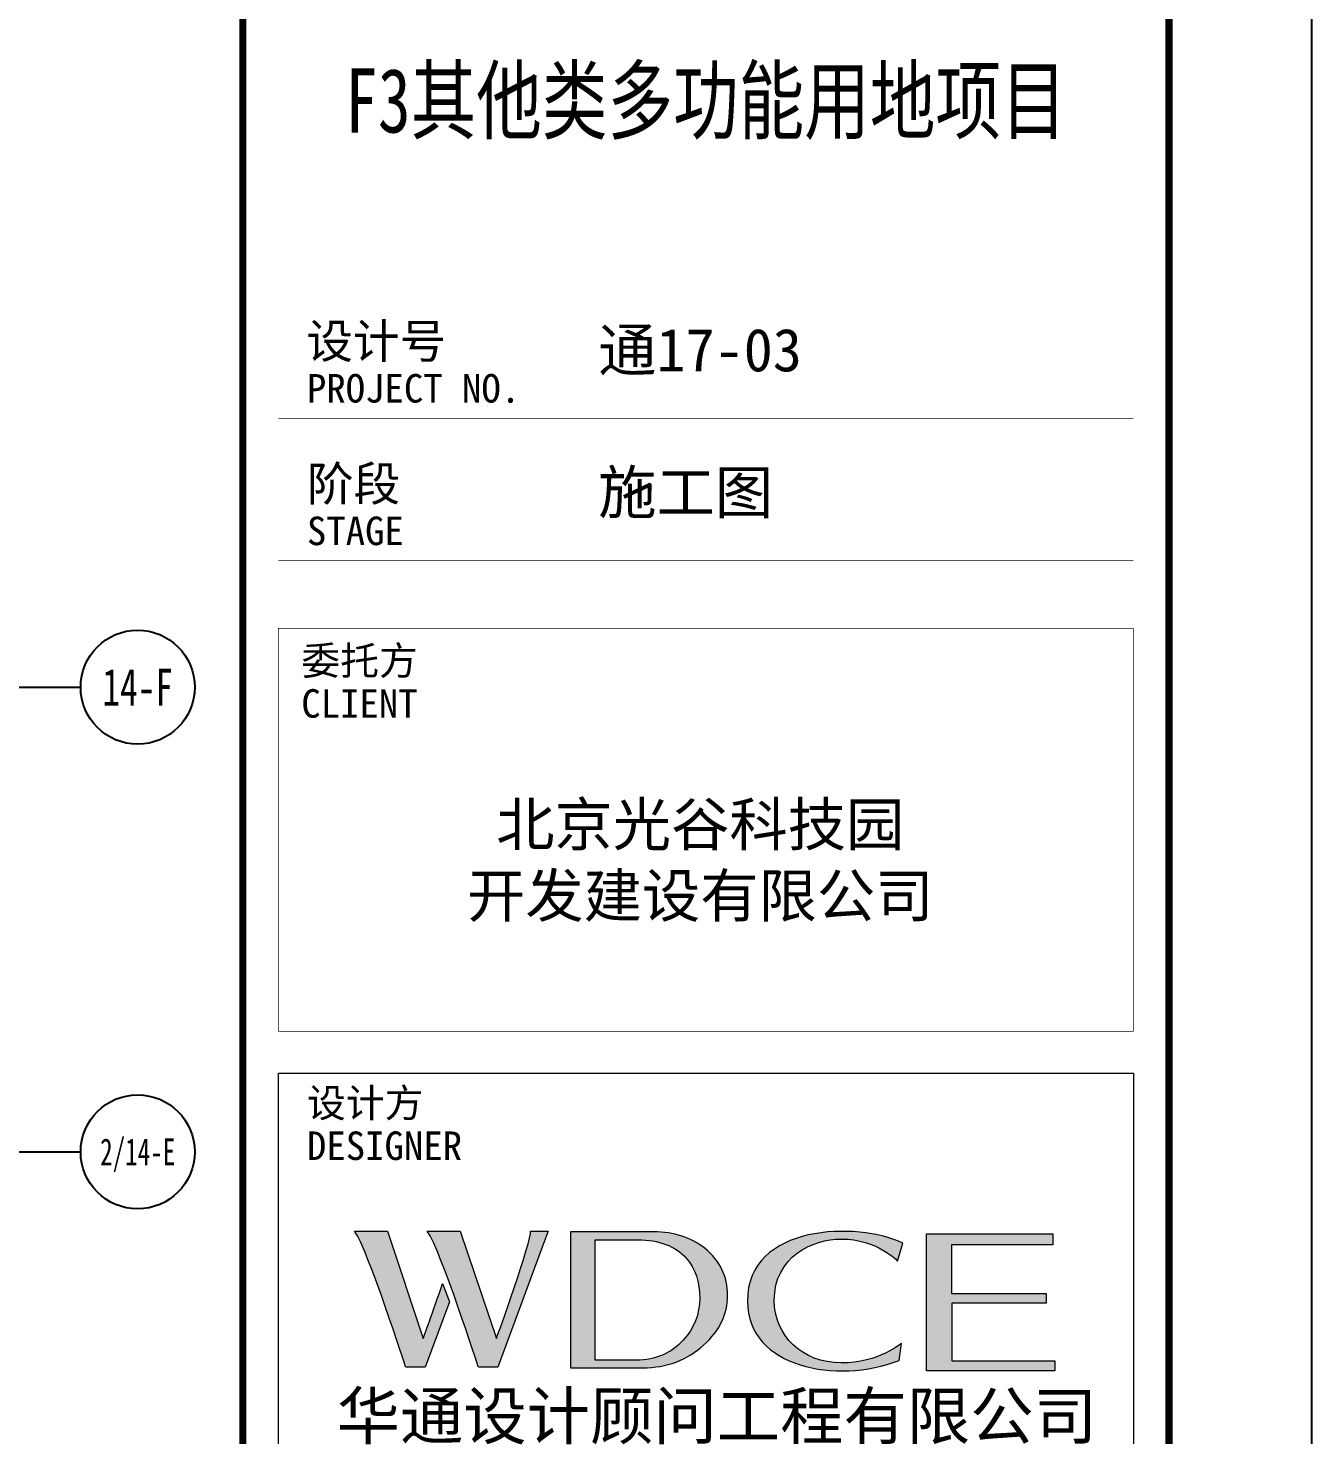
# Model space of a CAD drawing. Extents: x -409435 to 356702, y -107829 to 330904.
# Drawn here: x 125706 to 139220, y 300233 to 315034 of the extents above; entities that cross this region are included whole.
import ezdxf
from ezdxf.enums import TextEntityAlignment as Align
from ezdxf.xclip import XClip

# ---------------------------------------------------------------- set-up
doc = ezdxf.new("R2010")
doc.units = 0
doc.header["$LTSCALE"] = 1000
doc.header["$MEASUREMENT"] = 0
doc.header["$XCLIPFRAME"] = 0
for name, color, linetype in [('104-14# 核心筒$0$01-标注_轴线坐标', 132, 'Continuous'), ('104-14# 核心筒$0$AXIS_TEXT', 7, 'Continuous'), ('AXIS_TEXT', 7, 'Continuous')]:
    doc.layers.add(name, color=color, linetype=linetype)
doc.styles.add('104-14# 核心筒$0$_TCH_AXIS', font='STXIHEI_0.TTF', dxfattribs={"width": 0.8})
doc.styles.add('COMPLEX', font='COMPLEX')
doc.styles.add('图签信息$0$hwxh', font='STXIHEI_0.TTF')
doc.styles.add('图签信息$0$华文细黑', font='STXIHEI_0.TTF', dxfattribs={"height": 10})

# ---------------------------------------------------------------- blocks, each defined once
blk = doc.blocks.new('图框-A1+1-4')
for points, const_width in [([(0, 0), (1051, 0), (1051, 594), (0, 594)], 0.05), ([(976, 584), (25, 584), (25, 10), (976, 10)], 0.5)]:
    blk.add_lwpolyline(points, close=True, dxfattribs=dict(const_width=const_width))
blk = doc.blocks.new('图签信息$0$logo2')
h = blk.add_hatch(color=7)
h.paths.add_polyline_path([(19.021, -7.36), (15.845, -7.36), (15.845, -3.972), (18.974, -3.972), (18.974, -4.243), (16.461, -4.243), (16.461, -5.448), (18.811, -5.448), (18.811, -5.686), (16.474, -5.686), (16.474, -7.116), (19.021, -7.116)])
edge = h.paths.add_edge_path()
edge.add_spline(control_points=[(15.259, -4.206), (15.259, -4.206), (15.127, -4.646), (15.127, -4.646), (15.127, -4.646), (14.62, -4.101), (13.734, -4.101), (13.035, -4.101), (12.071, -4.537), (12.076, -5.621), (12.08, -6.488), (12.766, -7.164), (13.734, -7.168), (14.656, -7.172), (15.227, -6.68), (15.227, -6.68), (15.227, -6.68), (15.164, -7.108), (15.164, -7.108), (13.632, -7.703), (11.417, -7.291), (11.411, -5.643), (11.404, -3.721), (14.157, -3.665), (15.259, -4.206)], knot_values=[0, 0, 0, 0, 1, 1, 1, 2, 2, 2, 3, 3, 3, 4, 4, 4, 5, 5, 5, 6, 6, 6, 7, 7, 7, 8, 8, 8, 8], degree=3, periodic=0)
edge = h.paths.add_edge_path(flags=16)
edge.add_spline(control_points=[(10.229, -5.566), (10.229, -5.16), (10.12, -4.83), (9.897, -4.576), (9.63, -4.273), (9.228, -4.122), (8.69, -4.122), (8.69, -4.122), (7.638, -4.122), (7.638, -4.122), (7.638, -4.122), (7.638, -7.098), (7.638, -7.098), (7.638, -7.098), (8.663, -7.098), (8.663, -7.098), (9.133, -7.098), (9.519, -6.934), (9.823, -6.604), (10.095, -6.309), (10.229, -5.964), (10.229, -5.566)], knot_values=[0, 0, 0, 0, 1, 1, 1, 2, 2, 2, 3, 3, 3, 4, 4, 4, 5, 5, 5, 6, 6, 6, 7, 7, 7, 7], degree=3, periodic=0)
edge = h.paths.add_edge_path()
edge.add_spline(control_points=[(10.919, -5.505), (10.919, -5.962), (10.725, -6.366), (10.336, -6.719), (9.92, -7.098), (9.414, -7.288), (8.817, -7.288), (8.817, -7.288), (7.028, -7.288), (7.028, -7.288), (7.028, -7.288), (7.028, -3.925), (7.028, -3.925), (7.028, -3.925), (9.095, -3.925), (9.095, -3.925), (9.593, -3.925), (10.015, -4.063), (10.363, -4.34), (10.733, -4.637), (10.919, -5.026), (10.919, -5.505)], knot_values=[0, 0, 0, 0, 1, 1, 1, 2, 2, 2, 3, 3, 3, 4, 4, 4, 5, 5, 5, 6, 6, 6, 7, 7, 7, 7], degree=3, periodic=0)
at = {"lineweight": 0}
blk.add_lwpolyline([(19.021, -7.36), (15.845, -7.36), (15.845, -3.972), (18.974, -3.972), (18.974, -4.243), (16.461, -4.243), (16.461, -5.448), (18.811, -5.448), (18.811, -5.686), (16.474, -5.686), (16.474, -7.116), (19.021, -7.116), (19.021, -7.36)], dxfattribs=at)
for points, knots in [([(15.259, -4.206), (15.259, -4.206), (15.127, -4.646), (15.127, -4.646), (15.127, -4.646), (14.62, -4.101), (13.734, -4.101), (13.035, -4.101), (12.071, -4.537), (12.076, -5.621), (12.08, -6.488), (12.766, -7.164), (13.734, -7.168), (14.656, -7.172), (15.227, -6.68), (15.227, -6.68), (15.227, -6.68), (15.164, -7.108), (15.164, -7.108), (13.632, -7.703), (11.417, -7.291), (11.411, -5.643), (11.404, -3.721), (14.157, -3.665), (15.259, -4.206)], [0, 0, 0, 0, 1, 1, 1, 2, 2, 2, 3, 3, 3, 4, 4, 4, 5, 5, 5, 6, 6, 6, 7, 7, 7, 8, 8, 8, 8]), ([(10.919, -5.505), (10.919, -5.962), (10.725, -6.366), (10.336, -6.719), (9.92, -7.098), (9.414, -7.288), (8.817, -7.288), (8.817, -7.288), (7.028, -7.288), (7.028, -7.288), (7.028, -7.288), (7.028, -3.925), (7.028, -3.925), (7.028, -3.925), (9.095, -3.925), (9.095, -3.925), (9.593, -3.925), (10.015, -4.063), (10.363, -4.34), (10.733, -4.637), (10.919, -5.026), (10.919, -5.505)], [0, 0, 0, 0, 1, 1, 1, 2, 2, 2, 3, 3, 3, 4, 4, 4, 5, 5, 5, 6, 6, 6, 7, 7, 7, 7]), ([(10.229, -5.566), (10.229, -5.16), (10.12, -4.83), (9.897, -4.576), (9.63, -4.273), (9.228, -4.122), (8.69, -4.122), (8.69, -4.122), (7.638, -4.122), (7.638, -4.122), (7.638, -4.122), (7.638, -7.098), (7.638, -7.098), (7.638, -7.098), (8.663, -7.098), (8.663, -7.098), (9.133, -7.098), (9.519, -6.934), (9.823, -6.604), (10.095, -6.309), (10.229, -5.964), (10.229, -5.566)], [0, 0, 0, 0, 1, 1, 1, 2, 2, 2, 3, 3, 3, 4, 4, 4, 5, 5, 5, 6, 6, 6, 7, 7, 7, 7])]:
    blk.add_open_spline(points, degree=3, knots=knots, dxfattribs=at)
blk = doc.blocks.new('图签信息$0$logo1')
h = blk.add_hatch(color=8)
edge = h.paths.add_edge_path()
edge.add_spline(control_points=[(3.863, -5.205), (3.635, -5.88), (3.386, -6.562), (3.386, -6.562), (3.386, -6.562), (2.503, -3.908), (2.503, -3.908), (2.503, -3.908), (1.802, -3.905), (1.687, -3.908), (2.021, -4.386), (2.952, -7.271), (2.952, -7.271), (2.952, -7.271), (3.437, -7.271), (3.437, -7.271), (3.437, -7.271), (4.032, -5.659), (4.032, -5.659), (4.032, -5.659), (3.863, -5.205), (3.863, -5.205)], knot_values=[0, 0, 0, 0, 1, 1, 1, 2, 2, 2, 3, 3, 3, 4, 4, 4, 5, 5, 5, 6, 6, 6, 7, 7, 7, 7], degree=3, periodic=0)
h = blk.add_hatch(color=7)
edge = h.paths.add_edge_path()
edge.add_spline(control_points=[(6.038, -3.908), (6.09, -4.101), (5.198, -6.562), (5.198, -6.562), (5.198, -6.562), (4.302, -3.908), (4.302, -3.908), (4.302, -3.908), (3.6, -3.905), (3.486, -3.908), (3.821, -4.386), (4.751, -7.271), (4.751, -7.271), (4.751, -7.271), (5.236, -7.271), (5.236, -7.271), (5.236, -7.271), (6.333, -4.3), (6.333, -4.3), (6.333, -4.3), (6.482, -3.908), (6.482, -3.908), (6.482, -3.908), (6.214, -3.914), (6.038, -3.908)], knot_values=[0, 0, 0, 0, 1, 1, 1, 2, 2, 2, 3, 3, 3, 4, 4, 4, 5, 5, 5, 6, 6, 6, 7, 7, 7, 8, 8, 8, 8], degree=3, periodic=0)
at = {"color": 8, "lineweight": 0}
blk.add_open_spline([(3.863, -5.205), (3.635, -5.88), (3.386, -6.562), (3.386, -6.562), (3.386, -6.562), (2.503, -3.908), (2.503, -3.908), (2.503, -3.908), (1.802, -3.905), (1.687, -3.908), (2.021, -4.386), (2.952, -7.271), (2.952, -7.271), (2.952, -7.271), (3.437, -7.271), (3.437, -7.271), (3.437, -7.271), (4.032, -5.659), (4.032, -5.659), (4.032, -5.659), (3.863, -5.205), (3.863, -5.205)], degree=3, knots=[0, 0, 0, 0, 1, 1, 1, 2, 2, 2, 3, 3, 3, 4, 4, 4, 5, 5, 5, 6, 6, 6, 7, 7, 7, 7], dxfattribs=at)
at = {"lineweight": 0}
blk.add_open_spline([(6.038, -3.908), (6.09, -4.101), (5.198, -6.562), (5.198, -6.562), (5.198, -6.562), (4.302, -3.908), (4.302, -3.908), (4.302, -3.908), (3.6, -3.905), (3.486, -3.908), (3.821, -4.386), (4.751, -7.271), (4.751, -7.271), (4.751, -7.271), (5.236, -7.271), (5.236, -7.271), (5.236, -7.271), (6.333, -4.3), (6.333, -4.3), (6.333, -4.3), (6.482, -3.908), (6.482, -3.908), (6.482, -3.908), (6.214, -3.914), (6.038, -3.908)], degree=3, knots=[0, 0, 0, 0, 1, 1, 1, 2, 2, 2, 3, 3, 3, 4, 4, 4, 5, 5, 5, 6, 6, 6, 7, 7, 7, 8, 8, 8, 8], dxfattribs=at)
blk.add_blockref('图签信息$0$logo2', (0, 0))
blk = doc.blocks.new('图签信息$0$时间-logo')
at = {"layer": 'Defpoints', "lineweight": 0}
blk.add_lwpolyline([(0, -23.457), (-21.166, -23.457), (-21.166, 0), (0, 0), (0, -23.457)], dxfattribs=at)
blk.add_blockref('图签信息$0$logo1', (-20.967, 0))
at = {"style": '图签信息$0$hwxh'}
for s, height, p in [('华通设计顾问工程有限公司 ', 1.15, (-19.726, -9.054)), ('WALTON DESIGN & CONSULTING ENGINEERING CO., LTD.', 0.5, (-19.497, -10.096)), ('地址:北京市西城区西直门南小街135号西派国际3号楼 100035', 0.5, (-19.485, -11.936)), ('Address: Building No.3 C-Park, No.135 Xizhimen South Street, ', 0.47, (-19.485, -12.827)), ('Xicheng District, Beijing 100035, China ', 0.47, (-16.691, -13.718)), ('电话 Tel：                        （8610）83957395 ', 0.5, (-19.564, -14.906)), ('传真 Fax：                      （8610）83957590 ', 0.5, (-19.485, -15.798)), ('主页 Web：                      www.WDCE.com ', 0.5, (-19.485, -16.689)), ('邮件 E-mail：                    office@WDCE.com ', 0.5, (-19.485, -17.58)), ('资质号 Licence No.：    建筑甲级 A111010265 ', 0.5, (-19.485, -18.472)), ('   规划甲级 101195', 0.5, (-12.602, -19.363))]:
    blk.add_text(s, height=height, dxfattribs=at).set_placement(p)
blk = doc.blocks.new('图签信息')
at = {"const_width": 0.5}
blk.add_lwpolyline([(-65, 0), (0, 0), (0, 500.5), (-65, 500.5)], close=True, dxfattribs=at)
at = {"const_width": 0.05}
for points in [[(-62.5, 450.865), (-2.5, 450.865)], [(-62.5, 440.865), (-2.5, 440.865)], [(-2.5, 407.854), (-2.5, 436.118), (-62.5, 436.118), (-62.5, 407.854)], [(-62.5, 407.854), (-2.5, 407.854)], [(-62.5, 404.916), (-62.5, 227.827)], [(-62.5, 404.916), (-2.5, 404.916)], [(-62.5, 227.827), (-2.5, 227.827), (-2.5, 404.916)]]:
    blk.add_lwpolyline(points, dxfattribs=at)
at = {"ltscale": 0.001, "xscale": 2.834689937531525, "yscale": 2.834689937531525, "zscale": 2.834689937531525}
blk.add_blockref('图签信息$0$时间-logo', (-2.5, 404.916), dxfattribs=at)
at = {"color": 4, "style": '图签信息$0$华文细黑', "width": 0.75}
blk.add_text('F3其他类多功能用地项目', height=4.5, dxfattribs=at).set_placement((-32.5, 470.905), align=Align.CENTER)
at = {"style": '图签信息$0$华文细黑'}
for s, height, p in [('设计号', 2.4, (-60.545, 457.479)), ('PROJECT NO.', 2, (-60.5, 453.965)), ('阶段', 2.4, (-60.5, 447.469)), ('STAGE', 2, (-60.5, 443.965)), ('委托方', 2, (-60.897, 434.86)), ('CLIENT', 2, (-60.897, 431.86)), ('设计方', 2, (-60.5, 403.834)), ('DESIGNER', 2, (-60.5, 400.834))]:
    blk.add_text(s, height=height, dxfattribs=at).set_placement(p, align=Align.TOP_LEFT)
at = {"color": 4, "ltscale": 0.001, "char_height": 3, "width": 58.48948, "style": '图签信息$0$华文细黑'}
for s, insert, attachment_point in [('通17-03', (-40.062, 455.511), 4), ('施工图', (-40.062, 445.511), 4), ('北京光谷科技园\\P开发建设有限公司', (-32.897, 419.706), 5)]:
    blk.add_mtext(s, dxfattribs=dict(at, insert=insert, attachment_point=attachment_point))
blk = doc.blocks.new('图签-A1')
at = {"color": 2}
blk.add_blockref('图签信息', (0, 0), dxfattribs=at)
blk = doc.blocks.new('_AXISO')
blk.add_circle((0, 0), 0.5)
at = {"layer": 'AXIS_TEXT', "style": 'COMPLEX', "width": 1.041667}
blk.add_attdef('A', text='', height=0.56, dxfattribs=at).set_placement((-0.25, -0.28), (0.25, -0.28), align=Align.FIT)
blk = doc.blocks.new('104-14# 核心筒')
at = {"layer": '104-14# 核心筒$0$01-标注_轴线坐标'}
for p, q in [((120259.9, 308100), (126259.9, 308100)), ((120259.9, 303210.4), (126259.9, 303210.4))]:
    blk.add_line(p, q, dxfattribs=at)
ref = blk.add_blockref('_AXISO', (126859.9, 308100), dxfattribs=dict(at, xscale=1200, yscale=1200, zscale=1200))
ref.add_attrib('A', '14-F', dxfattribs={"layer": '104-14# 核心筒$0$AXIS_TEXT', "height": 391.75, "style": '104-14# 核心筒$0$_TCH_AXIS', "width": 0.920042}).set_placement((126488.4, 307904.1), (127231.4, 307904.1), align=Align.FIT)
ref = blk.add_blockref('_AXISO', (126859.9, 303210.4), dxfattribs=dict(at, xscale=1200, yscale=1200, zscale=1200))
ref.add_attrib('A', '2/14-E', dxfattribs={"layer": '104-14# 核心筒$0$AXIS_TEXT', "height": 284.08, "style": '104-14# 核心筒$0$_TCH_AXIS', "width": 0.875759}).set_placement((126464.7, 303068.3), (127255.2, 303068.3), align=Align.FIT)
blk = doc.blocks.new('X-104 14#平面')
blk.add_lwpolyline([(139216.5, 241800), (-18433.5, 241800), (-18433.5, 330900), (139216.5, 330900)], close=True)
at = {"xscale": 150, "yscale": 150, "zscale": 150}
for name, p in [('图框-A1+1-4', (-18433.5, 241800)), ('图签-A1', (137716.5, 243300))]:
    blk.add_blockref(name, p, dxfattribs=at)
ref = blk.add_blockref('104-14# 核心筒', (0, 0))
XClip(ref).set_block_clipping_path([(-38664.3623821461, -25500), (139216.5485069363, 330900)])

msp = doc.modelspace()

# ---------------------------------------------------------------- block references
msp.add_blockref('X-104 14#平面', (0, 0))

doc.saveas('drawing.dxf')
